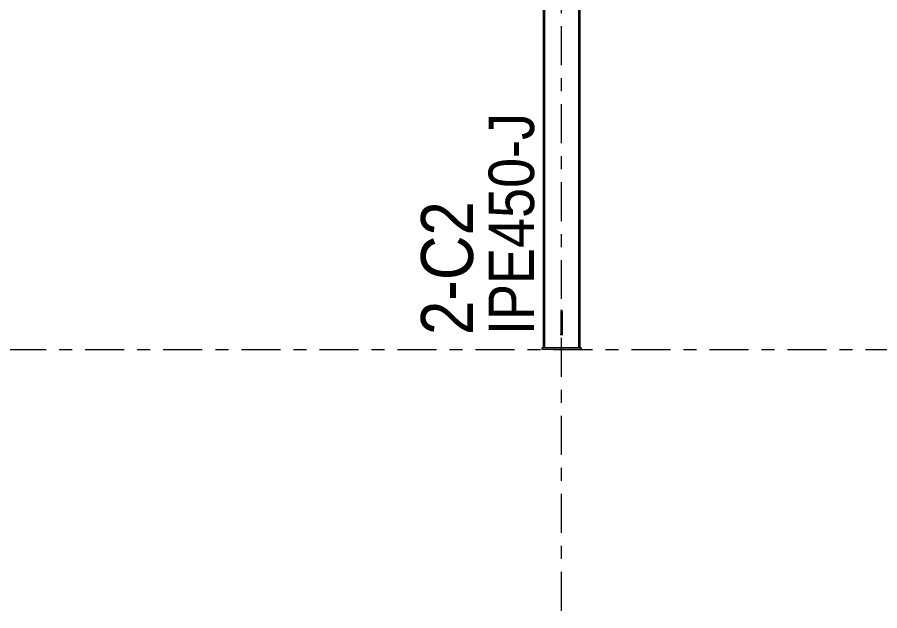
# Model space of a CAD drawing. Header units: millimetres. Extents: x -88 to 735, y -128 to 446.
# Drawn here: x 278.8 to 345.1, y -7.6 to 38.1 of the extents above; entities that cross this region are included whole.
import ezdxf

# ---------------------------------------------------------------- set-up
doc = ezdxf.new("R2010")
doc.units = ezdxf.units.MM
for name, pattern in [('XKITLINE00', [0]), ('XKITLINE02', [4, 2, -2]), ('XKITLINE03', [6, 3, -1, 1, -1])]:
    doc.linetypes.add(name, pattern=pattern)
for name, color, linetype, lineweight in [('Part', 2, 'Continuous', 0), ('PartMark', 7, 'Continuous', 0), ('S-grid', 1, 'Continuous', 0)]:
    doc.layers.add(name, color=color, linetype=linetype, lineweight=lineweight)
doc.styles.add('ARIAL', font='ARIAL.TTF')

# ---------------------------------------------------------------- blocks, each defined once
blk = doc.blocks.new('*A151')
at = {"layer": 'Part'}
blk.add_hatch(color=3, dxfattribs=at).paths.add_polyline_path([(320.625, 15.526), (320.669, 15.505), (320.688, 15.452), (320.669, 15.4), (320.625, 15.378), (320.581, 15.4), (320.563, 15.452), (320.581, 15.505)], flags=17)
blk = doc.blocks.new('*A627')
at = {"layer": 'S-grid', "color": 1, "linetype": 'XKITLINE03', "lineweight": 0}
blk.add_line((-10, 12.5), (586.98, 12.5), dxfattribs=at)
blk = doc.blocks.new('*A1075')
at = {"layer": 'S-grid', "color": 1, "linetype": 'XKITLINE03', "lineweight": 0}
blk.add_line((320.625, -7.603), (320.625, 69.107), dxfattribs=at)
blk = doc.blocks.new('*A1077')
at = {"layer": 'Part', "color": 7, "linetype": 'XKITLINE02', "lineweight": 0}
for p, q in [((322.031, 68.599), (319.219, 66.382)), ((319.306, 66.258), (319.306, 66.195)), ((321.944, 66.258), (321.944, 66.195)), ((319.306, 43.719), (319.306, 43.656)), ((321.944, 43.719), (321.944, 43.656)), ((322.031, 12.625), (319.219, 12.625))]:
    blk.add_line(p, q, dxfattribs=at)
at = {"layer": 'Part', "color": 2, "linetype": 'XKITLINE00', "lineweight": 0}
for p, q in [((321.944, 68.53), (321.944, 66.258)), ((322.031, 68.599), (322.031, 12.625)), ((319.219, 66.382), (319.219, 12.625)), ((319.306, 66.451), (319.306, 66.258)), ((319.306, 66.195), (319.306, 43.719)), ((321.944, 66.195), (321.944, 43.719)), ((319.306, 43.656), (319.306, 12.625)), ((321.944, 43.656), (321.944, 12.625))]:
    blk.add_line(p, q, dxfattribs=at)
blk = doc.blocks.new('*A1123')
at = {"layer": 'Part', "color": 2, "linetype": 'XKITLINE00', "lineweight": 0}
for p, q in [((320.581, 15.505), (320.563, 15.452)), ((320.563, 15.452), (320.563, 14.088)), ((320.563, 15.452), (320.581, 15.4)), ((320.625, 15.526), (320.581, 15.505)), ((320.581, 15.4), (320.625, 15.378)), ((320.669, 15.505), (320.625, 15.526)), ((320.625, 15.378), (320.669, 15.4)), ((320.688, 15.452), (320.669, 15.505)), ((320.669, 15.4), (320.688, 15.452)), ((320.688, 15.452), (320.688, 14.088))]:
    blk.add_line(p, q, dxfattribs=at)
at = {"layer": 'Part', "color": 7, "linetype": 'XKITLINE02', "lineweight": 0}
for p, q in [((320.563, 14.088), (320.563, 13.67)), ((320.688, 14.088), (320.688, 13.67)), ((320.563, 13.67), (320.581, 13.707)), ((320.581, 13.632), (320.563, 13.67)), ((320.581, 13.707), (320.625, 13.722)), ((320.625, 13.617), (320.581, 13.632)), ((320.625, 13.722), (320.669, 13.707)), ((320.669, 13.632), (320.625, 13.617)), ((320.669, 13.707), (320.688, 13.67)), ((320.688, 13.67), (320.669, 13.632))]:
    blk.add_line(p, q, dxfattribs=at)
blk = doc.blocks.new('*A1126')
at = {"layer": 'Part', "color": 2, "linetype": 'XKITLINE00', "lineweight": 0}
for p, q in [((322.125, 12.625), (319.125, 12.625)), ((319.125, 12.5), (319.125, 12.625)), ((322.125, 12.625), (322.125, 12.5)), ((322.125, 12.5), (319.125, 12.5))]:
    blk.add_line(p, q, dxfattribs=at)
blk = doc.blocks.new('*A2679')
at = {"layer": 'PartMark', "color": 7, "style": 'ARIAL', "width": 0.85}
blk.add_text('IPE450-J', height=3.5, rotation=90.0002105, dxfattribs=at).set_placement((318.51875, 13.625))
at = {"layer": 'PartMark', "color": 3, "style": 'ARIAL', "width": 0.85}
blk.add_text('2-C2', height=4, rotation=90.0002105, dxfattribs=at).set_placement((313.81875, 13.625))

msp = doc.modelspace()

# ---------------------------------------------------------------- block references
at = {"lineweight": 0}
for name in ['*A1075', '*A1077', '*A2679', '*A151', '*A1123', '*A627', '*A1126']:
    msp.add_blockref(name, (0, 0), dxfattribs=at)

doc.saveas('drawing.dxf')
